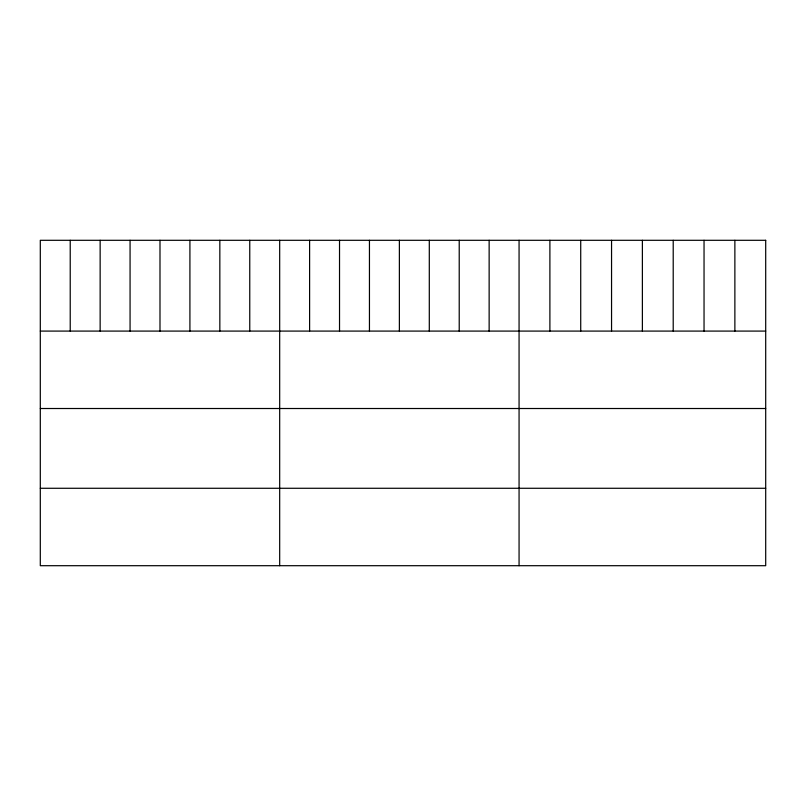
<?xml version="1.0" encoding="UTF-8"?>
<svg xmlns="http://www.w3.org/2000/svg" width="806" height="806" viewBox="0 0 806 806"><rect width="100%" height="100%" fill="white"/><g stroke="black" fill="none" stroke-linecap="round" stroke-linejoin="round"><path stroke-width="1.21" d="M40.3 331.085L765.7 331.085M40.3 408.511L765.7 408.511M40.3 488.275L765.7 488.275M734.87 240.299L734.87 331.085M704.041 240.299L704.041 331.085M673.212 240.299L673.212 331.085M642.382 240.299L642.382 331.085M611.553 240.299L611.553 331.085M580.723 240.299L580.723 331.085M549.894 240.299L549.894 331.085M519.064 240.299L519.064 565.701M489.141 240.299L489.141 331.085M459.219 240.299L459.219 331.085M429.296 240.299L429.296 331.085M399.373 240.299L399.373 331.085M369.45 240.299L369.45 331.085M339.528 240.299L339.528 331.085M309.605 240.299L309.605 331.085M279.682 240.299L279.682 565.701M249.759 240.299L249.759 331.085M219.837 240.299L219.837 331.085M189.914 240.299L189.914 331.085M159.991 240.299L159.991 331.085M130.068 240.299L130.068 331.085M100.146 240.299L100.146 331.085M70.223 240.299L70.223 331.085M765.7 240.299L40.3 240.299L40.3 565.701L765.7 565.701L765.7 240.299"/></g></svg>
